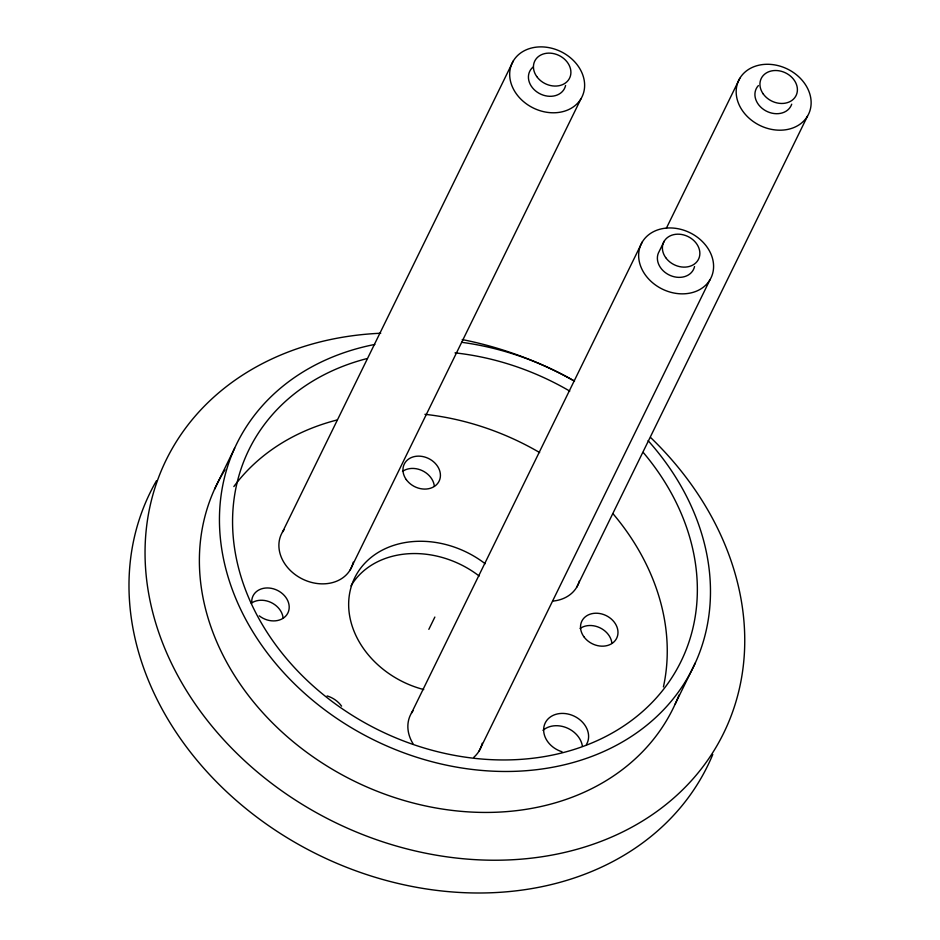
<?xml version="1.0" encoding="UTF-8"?>
<svg xmlns="http://www.w3.org/2000/svg" width="940" height="940" viewBox="0 0 940 940"><rect width="100%" height="100%" fill="white"/><g stroke="black" fill="none" stroke-linecap="round" stroke-linejoin="round"><path stroke-width="1.41" d="M214.555 489.211L234.624 448.251M282.517 532.005L513.299 60.924M350.221 569.805L581.002 98.735A38.799 31.396 26.1 0 0 544.154 47A38.799 31.396 26.1 0 0 516.295 93.765A38.799 31.396 26.1 0 0 581.002 98.735M428.84 629.354L434.856 617.063M411.485 713.072L642.255 241.991M666.307 228.338L739.792 78.326M664.204 241.204L659.187 251.438A19.399 15.698 26.1 0 0 670.349 275.514A19.399 15.698 26.1 0 0 694.543 266.525M479.189 750.872L709.97 279.791A38.799 31.396 26.1 0 0 673.122 228.067A38.799 31.396 26.1 0 0 645.251 274.821A38.799 31.396 26.1 0 0 709.97 279.791M576.725 587.206L807.507 116.137A38.799 31.396 26.1 0 0 770.659 64.402A38.799 31.396 26.1 0 0 742.788 111.167A38.799 31.396 26.1 0 0 807.507 116.137M675.226 703.943L695.295 662.982M712.779 754.468A310.412 251.133 26.1 0 1 317.708 854.554A310.412 251.133 26.1 0 1 156.534 480.657M350.973 585.879A89.241 72.204 26.1 0 1 479.153 576.02M402.508 471.398A19.399 15.698 26.1 0 1 422.201 470.623A19.399 15.698 26.1 0 1 434.351 486.332M580.074 628.484A19.399 15.698 26.1 0 1 599.767 627.709A19.399 15.698 26.1 0 1 611.917 643.418M251.286 603.221A19.399 15.698 26.1 0 1 270.978 602.446A19.399 15.698 26.1 0 1 283.128 618.156M650.598 437.511A310.412 251.133 26.1 0 1 617.921 834.215A310.412 251.133 26.1 0 1 170.54 661.361A310.412 251.133 26.1 0 1 380.724 333.242M462.233 339.575A310.412 251.133 26.1 0 1 573.611 380.606M423.728 689.549A89.241 72.204 26.1 0 1 354.686 577.865A89.241 72.204 26.1 0 1 485.169 563.73M251.779 602.998A19.399 15.698 26.1 0 1 273.458 588.828A19.399 15.698 26.1 0 1 287.722 613.291A19.399 15.698 26.1 0 1 259.264 615.829M482.197 743.235A38.799 31.396 26.1 0 1 473.866 757.217M412.977 743.634A38.799 31.396 26.1 0 1 413.012 710.793M791.715 104.187A19.399 15.698 26.1 0 1 765.607 110.732A19.399 15.698 26.1 0 1 758.38 85.575M579.404 580.908A38.799 31.396 26.1 0 1 552.767 601.095M565.586 85.469A19.399 15.698 26.1 0 1 539.102 93.33A19.399 15.698 26.1 0 1 532.886 67.21M353.24 562.179A38.799 31.396 26.1 0 1 303.303 579.451A38.799 31.396 26.1 0 1 284.045 529.725M327.132 695.929A23.277 18.835 26.1 0 1 341.584 706.152M562.061 751.765A23.277 18.835 26.1 0 1 544.448 724.834A23.277 18.835 26.1 0 1 573.976 716.057A23.277 18.835 26.1 0 1 586.431 744.527M542.979 730.333A23.277 18.835 26.1 0 1 566.327 727.654A23.277 18.835 26.1 0 1 582.354 745.914M678.962 695.036A254.153 205.613 26.1 0 1 353.005 780.517A254.153 205.613 26.1 0 1 224.989 469.753M233.849 486.556A240.57 194.627 26.1 0 1 336.814 420.051M424.915 414.317A240.57 194.627 26.1 0 1 539.654 452.563M613.08 513.816A240.57 194.627 26.1 0 1 663.417 686.94M648.13 440.672A254.153 205.613 26.1 0 1 605.818 750.555A254.153 205.613 26.1 0 1 248.736 624.818A254.153 205.613 26.1 0 1 374.849 344.44M461.752 342.313A254.153 205.613 26.1 0 1 574.505 381.147M643.172 452.375A240.57 194.627 26.1 0 1 598.04 740.262A240.57 194.627 26.1 0 1 263.588 626.733A240.57 194.627 26.1 0 1 366.917 358.598M455.019 352.864A240.57 194.627 26.1 0 1 569.758 391.111M406.256 479.576A19.399 15.698 26.1 0 0 438.616 482.055A19.399 15.698 26.1 0 0 420.192 456.194A19.399 15.698 26.1 0 0 406.256 479.576M583.822 636.662A19.399 15.698 26.1 0 0 616.182 639.141A19.399 15.698 26.1 0 0 597.758 613.28A19.399 15.698 26.1 0 0 583.822 636.662M665.696 257.619A19.399 15.698 26.1 0 0 698.056 260.098A19.399 15.698 26.1 0 0 679.632 234.236A19.399 15.698 26.1 0 0 665.696 257.619M763.233 93.953A19.399 15.698 26.1 0 0 795.593 96.444A19.399 15.698 26.1 0 0 777.168 70.571A19.399 15.698 26.1 0 0 763.233 93.953M536.74 76.551A19.399 15.698 26.1 0 0 569.1 79.042A19.399 15.698 26.1 0 0 550.676 53.181A19.399 15.698 26.1 0 0 536.74 76.551"/></g></svg>
